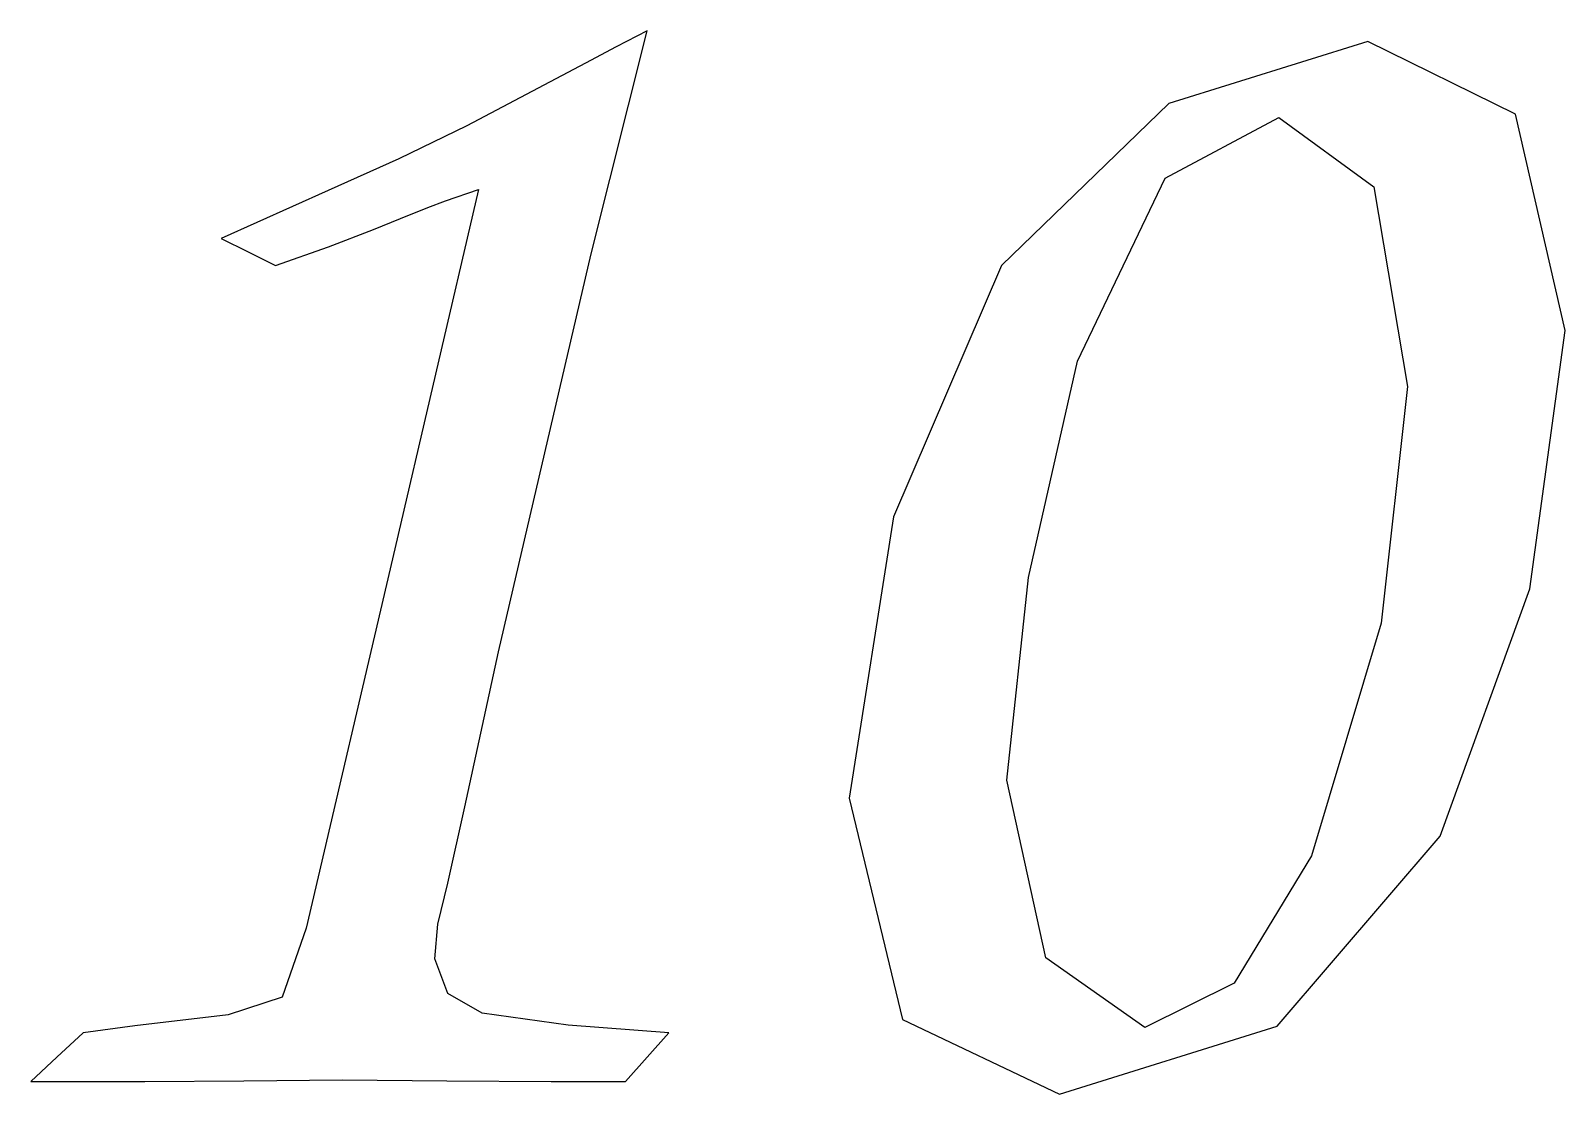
# Model space of a CAD drawing. Extents: x 5.25 to 15.21, y 6.5 to 13.4.
import ezdxf

# ---------------------------------------------------------------- set-up
doc = ezdxf.new("R2010")
doc.units = 0
doc.layers.add('Layer_1', color=7, linetype='CONTINUOUS')

msp = doc.modelspace()

# ---------------------------------------------------------------- linework, layer by layer
at = {"layer": 'Layer_1', "color": 7}
for points in [[(5.25, 6.582021), (5.620604, 6.582021), (5.991207, 6.582021), (6.632411, 6.587935), (7.273614, 6.59385), (7.950113, 6.587935), (8.626612, 6.582021), (8.867799, 6.582021), (9.108985, 6.582021), (9.250168, 6.740218), (9.39135, 6.898387), (8.736911, 6.949674), (8.179535, 7.027266), (7.955996, 7.154679), (7.873639, 7.37878), (7.892757, 7.602853), (7.955995, 7.870862), (8.067765, 8.3659), (8.285421, 9.370595), (8.886917, 11.95267), (9.250167, 13.401145), (9.050159, 13.295699), (8.850151, 13.190253), (8.081001, 12.783086), (7.638335, 12.569265), (7.180963, 12.364231), (6.485345, 12.053723), (6.661824, 11.965851), (6.838302, 11.877979), (7.182434, 11.999535), (7.473622, 12.112304), (7.6501, 12.182629), (7.826578, 12.252927), (7.94276, 12.298299), (8.156004, 12.370089), (7.597157, 9.974037), (7.03831, 7.577956), (6.882421, 7.129783), (6.532406, 7.015549), (5.925028, 6.943787), (5.59119, 6.898387), (5.420595, 6.740218), (5.249999, 6.582021)], [(13.926283, 13.330847), (12.636523, 12.929538), (11.549712, 11.877979), (10.848213, 10.246439), (10.561436, 8.421552), (10.908509, 6.986259), (11.926199, 6.500007), (13.338023, 6.942323), (14.396891, 8.175512), (14.979268, 9.780691), (15.208689, 11.456195), (14.885146, 12.859241), (13.926283, 13.330847)], [(13.349788, 12.838766), (13.96599, 12.387663), (14.185117, 11.092964), (14.014522, 9.556618), (13.561562, 8.046633), (13.06007, 7.222076), (12.479163, 6.933536), (11.83796, 7.384639), (11.585008, 8.538715), (11.726191, 9.853917), (12.043851, 11.256991), (12.612992, 12.443315), (13.349788, 12.838766)]]:
    msp.add_lwpolyline(points, dxfattribs=at)

doc.saveas('drawing.dxf')
